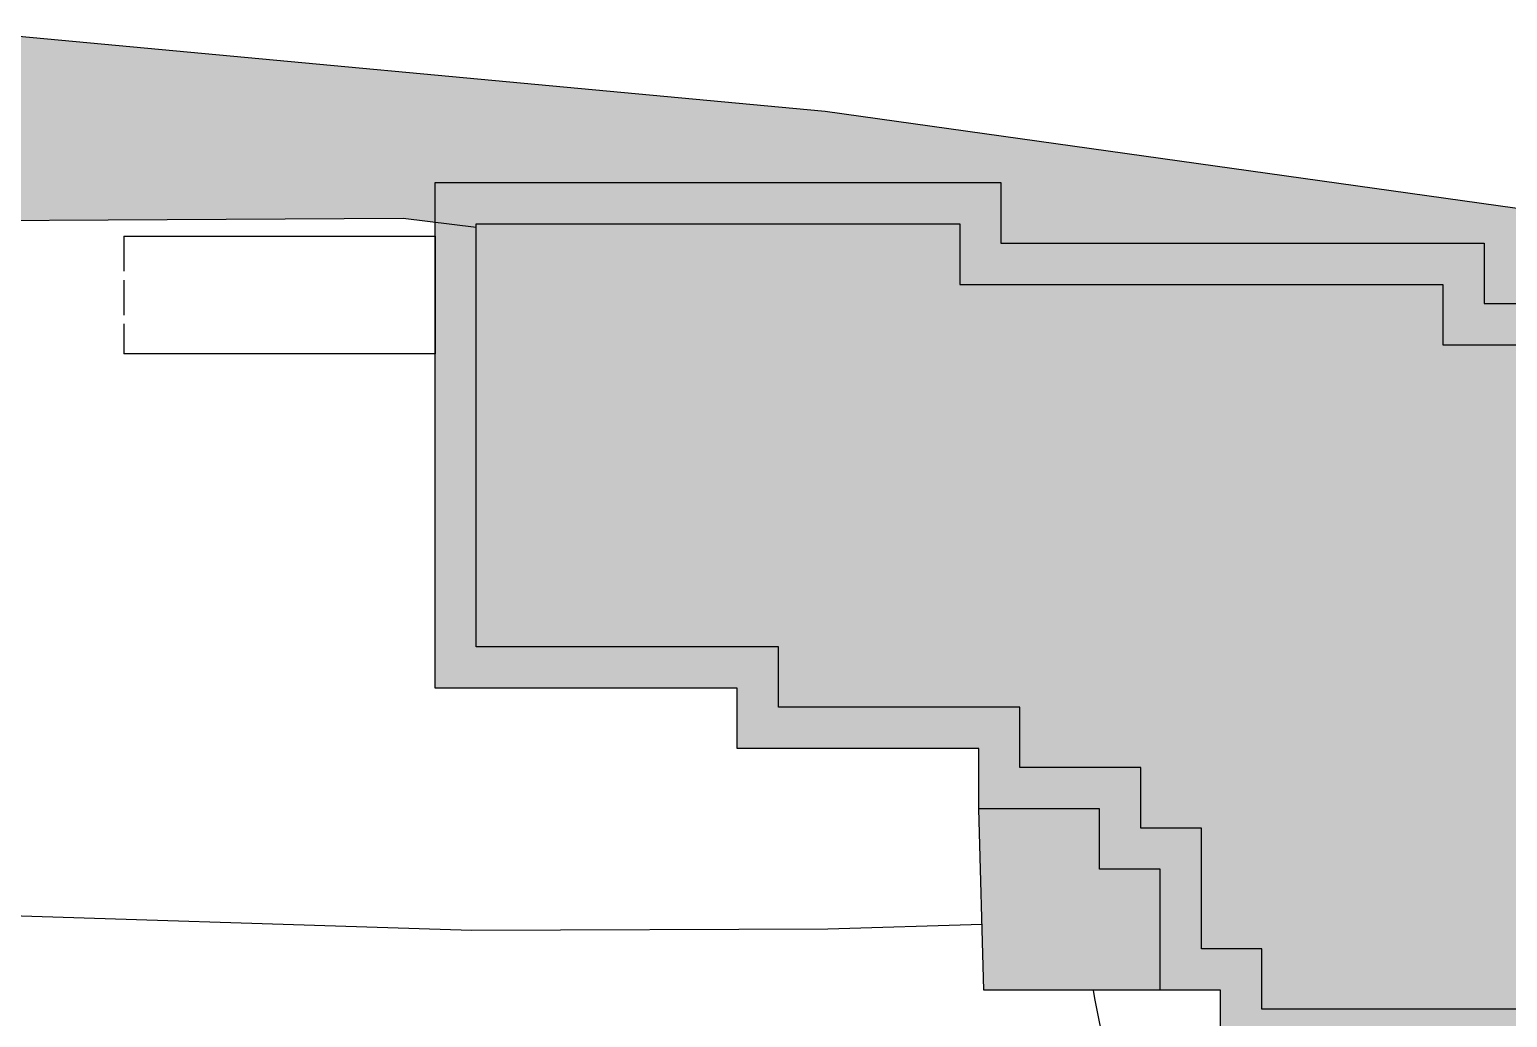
# Model space of a CAD drawing. Header units: metres. Extents: x 3702 to 4243, y 1567 to 1830.
# Drawn here: x 3890.6 to 3991.8, y 1733.6 to 1801.3 of the extents above; entities that cross this region are included whole.
import ezdxf

# ---------------------------------------------------------------- set-up
doc = ezdxf.new("R2010")
doc.units = ezdxf.units.M
doc.linetypes.add('ACAD_ISO02W100', pattern=[15, 12, -3])
doc.layers.add('hatch', color=7, linetype='Continuous', transparency=0.4)
for name, color, linetype in [('OUTLINE', 250, 'Continuous'), ('Streets', 7, 'Continuous'), ('vegetation', 3, 'Continuous')]:
    doc.layers.add(name, color=color, linetype=linetype)

msp = doc.modelspace()

# ---------------------------------------------------------------- hatches: boundary and pattern name
at = {"layer": 'hatch'}
h = msp.add_hatch(dxfattribs=at)
h.set_pattern_fill('AR-SAND', color=256, scale=0.02)
h.paths.add_polyline_path([(3945.05, 1795.65), (3884.66, 1801.25), (3848.56, 1800.73), (3787.23, 1796.04), (3765.75, 1792.47), (3851.14, 1788.62), (3867.67, 1788.07), (3916.15, 1788.34), (3921.16, 1787.73), (3921.16, 1787.94), (3954.26, 1787.94), (3954.26, 1783.8), (3987.35, 1783.8), (3987.35, 1779.69), (3987.52, 1779.67), (4016.31, 1779.67), (4016.31, 1775.89), (4018.02, 1775.53), (4041.14, 1775.53), (4041.14, 1771.39), (4065.96, 1771.39), (4065.96, 1767.26), (4086.64, 1767.26), (4086.64, 1764.64), (4088.03, 1764.49), (4121.01, 1764.62), (4120.92, 1768.82), (4083.13, 1776.2), (4029.88, 1783.75)])
at = {"layer": 'hatch', "transparency": 33554549}
h = msp.add_hatch(color=256, dxfattribs=at)
h.dxf.hatch_style = 1
h.paths.add_polyline_path([(4086.64, 1767.26), (4065.96, 1767.26), (4065.96, 1771.39), (4041.14, 1771.39), (4041.14, 1775.53), (4016.31, 1775.53), (4016.31, 1779.67), (3987.35, 1779.67), (3987.35, 1783.8), (3954.26, 1783.8), (3954.26, 1787.94), (3921.16, 1787.94), (3921.16, 1758.98), (3941.85, 1758.98), (3941.85, 1754.84), (3958.39, 1754.84), (3958.39, 1750.71), (3966.67, 1750.71), (3966.67, 1746.57), (3970.81, 1746.57), (3970.81, 1738.3), (3974.94, 1738.3), (3974.94, 1734.16), (4041.14, 1734.16), (4041.14, 1738.3), (4049.41, 1738.3), (4049.41, 1742.43), (4057.68, 1742.43), (4057.68, 1746.57), (4086.64, 1746.57)], flags=17)
h.paths.add_polyline_path([(3970.81, 1746.57), (3966.67, 1746.57), (3966.67, 1750.71), (3958.39, 1750.71), (3958.39, 1754.84), (3941.85, 1754.84), (3941.85, 1758.98), (3921.16, 1758.98), (3921.16, 1787.73), (3918.34, 1788.08), (3918.34, 1769.32), (3918.34, 1756.16), (3939.02, 1756.16), (3939.02, 1752.02), (3955.57, 1752.02), (3955.57, 1747.88), (3963.84, 1747.88), (3963.84, 1743.75), (3967.98, 1743.75), (3967.98, 1735.47), (3972.12, 1735.47), (3972.12, 1731.33), (4043.96, 1731.33), (4043.96, 1735.47), (4052.23, 1735.47), (4052.23, 1739.61), (4060.51, 1739.61), (4060.51, 1743.75), (4089.47, 1743.75), (4089.47, 1751.57), (4087.97, 1751.53), (4088.03, 1764.49), (4086.64, 1764.64), (4086.64, 1746.57), (4057.68, 1746.57), (4057.68, 1742.43), (4049.41, 1742.43), (4049.41, 1738.3), (4041.14, 1738.3), (4041.14, 1734.16), (3974.94, 1734.16), (3974.94, 1738.3), (3970.81, 1738.3)])
h = msp.add_hatch(color=256, dxfattribs=at)
h.dxf.hatch_style = 1
h.paths.add_polyline_path([(4086.64, 1767.26), (4065.96, 1767.26), (4065.96, 1771.39), (4041.14, 1771.39), (4041.14, 1775.53), (4016.31, 1775.53), (4016.31, 1779.67), (3987.35, 1779.67), (3987.35, 1783.8), (3954.26, 1783.8), (3954.26, 1787.94), (3921.16, 1787.94), (3921.16, 1758.98), (3941.85, 1758.98), (3941.85, 1754.84), (3958.39, 1754.84), (3958.39, 1750.71), (3966.67, 1750.71), (3966.67, 1746.57), (3970.81, 1746.57), (3970.81, 1738.3), (3974.94, 1738.3), (3974.94, 1734.16), (4041.14, 1734.16), (4041.14, 1738.3), (4049.41, 1738.3), (4049.41, 1742.43), (4057.68, 1742.43), (4057.68, 1746.57), (4086.64, 1746.57)])
at = {"layer": 'hatch', "linetype": 'ACAD_ISO02W100', "transparency": 33554549}
h = msp.add_hatch(color=256, dxfattribs=at)
h.dxf.hatch_style = 1
h.paths.add_polyline_path([(3967.98, 1743.75), (3963.84, 1743.75), (3963.84, 1747.88), (3955.57, 1747.88), (3955.91, 1735.47), (3967.98, 1735.47)])

# ---------------------------------------------------------------- linework, layer by layer
at = {"layer": 'hatch', "linetype": 'ACAD_ISO02W100', "ltscale": 0.2}
msp.add_line((3897.03, 1787.1), (3897.03, 1779.04), dxfattribs=at)
at = {"layer": 'hatch'}
msp.add_lwpolyline([(3897.03, 1787.1), (3918.34, 1787.1), (3918.34, 1779.04), (3897.03, 1779.04)], dxfattribs=at)
at = {"layer": 'OUTLINE'}
for points in [[(4052.23, 1735.47), (4043.96, 1735.47), (4043.96, 1731.33), (3972.12, 1731.33), (3972.12, 1735.47), (3967.98, 1735.47), (3967.98, 1743.75), (3963.84, 1743.75), (3963.84, 1747.88), (3955.57, 1747.88), (3955.57, 1752.02), (3939.02, 1752.02), (3939.02, 1756.16), (3918.34, 1756.16), (3918.34, 1790.77), (3957.08, 1790.77), (3957.08, 1786.63), (3990.18, 1786.63), (3990.18, 1782.49), (4019.14, 1782.49), (4019.14, 1778.36), (4043.96, 1778.36), (4043.96, 1774.22), (4068.78, 1774.22)], [(3921.16, 1758.98), (3921.16, 1787.94), (3954.26, 1787.94), (3954.26, 1783.8), (3987.35, 1783.8), (3987.35, 1779.67), (4016.31, 1779.67), (4016.31, 1775.53), (4041.14, 1775.53), (4041.14, 1771.39), (4065.96, 1771.39)], [(4049.41, 1738.3), (4041.14, 1738.3), (4041.14, 1734.16), (3974.94, 1734.16), (3974.94, 1738.3), (3970.81, 1738.3), (3970.81, 1746.57), (3966.67, 1746.57), (3966.67, 1750.71), (3958.39, 1750.71), (3958.39, 1754.84), (3941.85, 1754.84), (3941.85, 1758.98), (3921.16, 1758.98)]]:
    msp.add_lwpolyline(points, dxfattribs=at)
at = {"layer": 'Streets'}
for p, q in [((3955.91, 1735.47), (3955.57, 1747.88)), ((3967.98, 1735.47), (3955.91, 1735.47))]:
    msp.add_line(p, q, dxfattribs=at)
msp.add_lwpolyline([(3883.54, 1740.76), (3920.84, 1739.57), (3945.24, 1739.67), (3955.79, 1739.99)], dxfattribs=at)
msp.add_arc((3994.75, 1740.37, -0.19), 31.73, 188.8761, 222.3462, dxfattribs=at)
at = {"layer": 'vegetation'}
for points in [[(4121.01, 1764.62), (4120.92, 1768.82), (4083.13, 1776.2), (4029.88, 1783.75), (3945.05, 1795.65), (3884.66, 1801.25), (3848.56, 1800.73), (3787.23, 1796.04), (3765.75, 1792.47), (3851.14, 1788.62), (3867.67, 1788.07), (3916.15, 1788.34), (3921.16, 1787.73)], [(3987.35, 1779.69), (3987.52, 1779.67)]]:
    msp.add_lwpolyline(points, dxfattribs=at)

doc.saveas('drawing.dxf')
